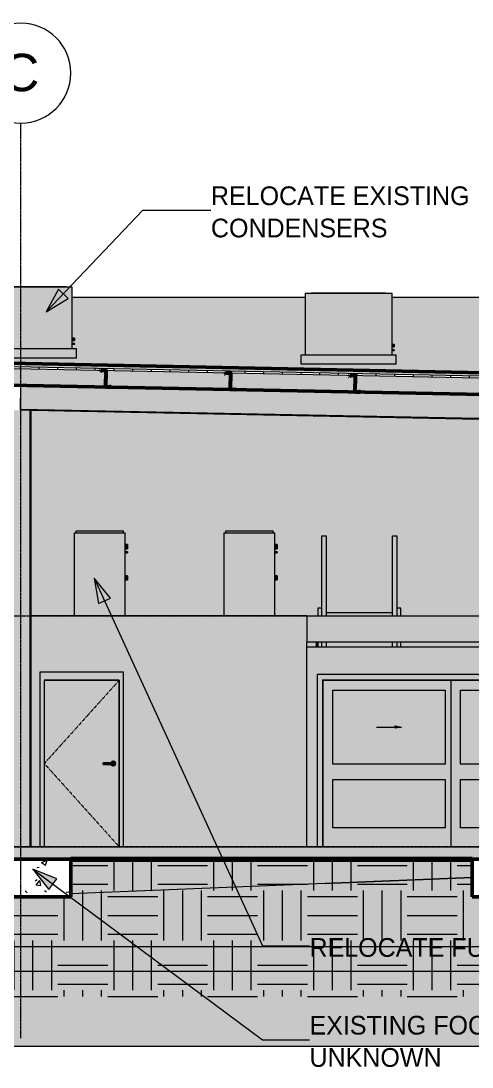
# Model space of a CAD drawing. Header units: inches. Extents: x -12040 to -7983, y -201 to 456.
# Drawn here: x -11402 to -11185, y -106 to 397 of the extents above; entities that cross this region are included whole.
import ezdxf

# ---------------------------------------------------------------- set-up
doc = ezdxf.new("R2010")
doc.units = ezdxf.units.IN
doc.header["$MEASUREMENT"] = 0
for name, pattern in [('Aligning Line 1_8_', [0.25, 0.125, -0.125]), ('Dash 1_16_', [0.125, 0.0625, -0.0625]), ('Grid Line 1_2_', [0.875, 0.5, -0.125, 0.125, -0.125])]:
    doc.linetypes.add(name, pattern=pattern)
for name, color, linetype, lineweight in [('A-DETL-GENF-1', 10, 'Continuous', 13), ('A-DETL-GENF-2', 173, 'Continuous', 9), ('A-DOOR', 31, 'Continuous', 13), ('A-DOOR-1', 163, 'Continuous', 13), ('A-DOOR-2', 10, 'Continuous', 13), ('A-DOOR-4', 173, 'Continuous', 9), ('A-DOOR-5', 31, 'Continuous', 9), ('A-DOOR-6', 31, 'Dash 1_16_', 9), ('A-DOOR-FRAM', 31, 'Continuous', 13), ('A-DOOR-FRAM-1', 10, 'Continuous', 13), ('A-DOOR-FRAM-2', 173, 'Continuous', 9), ('A-DOOR-FRAM-3', 31, 'Continuous', 9), ('A-FLOR', 192, 'Continuous', 13), ('A-FLOR-HRAL', 11, 'Continuous', 9), ('A-FLOR-LEVL-1', 51, 'Grid Line 1_2_', 9), ('A-ROOF', 132, 'Continuous', 13), ('A-ROOF-3', 132, 'Continuous', 50), ('A-ROOF-PATT-1', 132, 'Continuous', 9), ('A-WALL-1', 10, 'Continuous', 13), ('A-WALL-2', 50, 'Continuous', 13), ('A-WALL-3', 163, 'Continuous', 13), ('A-WALL-PATT-1', 10, 'Continuous', 13), ('C-BLDG-PADS-1', 253, 'Continuous', 9), ('C-BLDG-PADS-2', 163, 'Continuous', 13), ('C-TOPO', 7, 'Continuous', 9), ('C-TOPO-2', 253, 'Continuous', 9), ('C-TOPO-3', 155, 'Continuous', 140), ('C-TOPO-4', 9, 'Continuous', 9), ('C-TOPO-5', 173, 'Continuous', 9), ('G-ANNO-SYMB', 111, 'Aligning Line 1_8_', 9), ('G-ANNO-TEXT', 231, 'Continuous', 9), ('I-WALL', 2, 'Continuous', 13), ('I-WALL-1', 10, 'Continuous', 13), ('I-WALL-3', 163, 'Continuous', 13), ('M-EQPM', 50, 'Continuous', 9), ('S-BEAM-4', 12, 'Continuous', 9), ('S-BEAM-5', 12, 'Continuous', 50), ('S-COLS', 52, 'Continuous', 13), ('S-COLS-3', 52, 'Continuous', 9), ('S-FNDN-1', 50, 'Continuous', 13), ('S-FNDN-2', 153, 'Continuous', 50), ('S-FNDN-3', 253, 'Continuous', 9), ('S-FNDN-5', 254, 'Continuous', 13), ('S-GRID-1', 1, 'Grid Line 1_2_', 9), ('S-GRID-IDEN', 1, 'Continuous', 9), ('S-STRS', 31, 'Continuous', 9)]:
    doc.layers.add(name, color=color, linetype=linetype, lineweight=lineweight)
doc.styles.add('Arial', font='arial.ttf', dxfattribs={"height": 18})
doc.styles.add('Century Gothic_1', font='ufonts.com_century-gothic.ttf', dxfattribs={"height": 9})
pattern_1 = [(50, (-11096.608, 126), (27.5427, -2.4099), [2.88, -31.68]), (355, (-11096.608, 126), (-5.3278, 28.8843), [2.304, -25.344]), (100.451, (-11094.313, 125.8), (22.2153, 26.4739), [2.448, -26.924]), (46.184, (-11096.608, 133.68), (40.9819, -6.3564), [4.32, -47.52]), (96.636, (-11093.193, 133.15), (35.8907, 37.4062), [3.671, -40.386]), (351.184, (-11096.61, 133.68), (35.891, 37.4062), [3.456, -38.016]), (21, (-11092.768, 131.76), (22.921, -15.4607), [2.88, -31.68]), (326, (-11092.768, 131.76), (9.3435, 27.8457), [2.304, -25.344]), (71.451, (-11090.858, 130.472), (32.2648, 12.3844), [2.448, -26.924]), (37.5, (-11096.608, 126), (0.46686, 12.7827), [1.267, -23.77, 1.267, -24.461, -25.44]), (37.5, (-11096.608, 126), (0.46686, 12.7827), [-50.765, 1.267, -24.173]), (7.5, (-11096.608, 126), (10.1016, 15.1451), [1.267, -13.402, 1.267, -23.194, -9.696]), (7.5, (-11096.608, 126), (10.1016, 15.1451), [-39.13, 1.267, -8.429]), (327.5, (-11105.171, 126), (20.49916, -0.86578), [1.267, -8.333, 1.267, -28.685, -39.744]), (327.5, (-11105.171, 126), (20.49916, -0.86578), [-39.552, 1.267, -38.477]), (317.5, (-11109.011, 126), (22.3948, 3.8443), [1.267, -11.213, 1.267, -18.624, -28.224]), (317.5, (-11109.011, 126), (22.3948, 3.8443), [-32.371, 1.267, -26.957])]

# ---------------------------------------------------------------- blocks, each defined once
blk = doc.blocks.new('Door-Interior-Double-Sliding-2_Panel-Wood - 125_ x 80_-1239573-BUILDING SECTION - NORTH_SOUTH - LOOKING EAST')
at = {"layer": 'A-DETL-GENF-1'}
blk.add_hatch(color=256, dxfattribs=at).paths.add_polyline_path([(-11222.41, 57), (-11219.4, 57.53), (-11222.41, 58.06)], flags=0)
at = {"layer": 'A-DOOR-2'}
h = blk.add_hatch(color=256, dxfattribs=at)
h.paths.add_polyline_path([(-11257.4, 0), (-11257.4, 80.25), (-11166.39, 80.25), (-11166.39, 82.75), (-11259.9, 82.75), (-11259.9, 0)], flags=0)
h.paths.add_polyline_path([(-11129.4, 0), (-11129.4, 82.75), (-11156.41, 82.75), (-11156.41, 80.25), (-11131.9, 80.25), (-11131.9, 0)], flags=0)
h = blk.add_hatch(color=256, dxfattribs=at)
h.paths.add_polyline_path([(-11257.15, 0), (-11195.65, 0), (-11195.65, 80), (-11257.15, 80), (-11257.15, 6.16)], flags=0)
h.paths.add_polyline_path([(-11252.4, 9.12), (-11252.4, 32.25), (-11198.4, 32.25), (-11198.4, 9.12), (-11252.27, 9.12)], flags=0)
h.paths.add_polyline_path([(-11252.27, 39.75), (-11252.4, 39.75), (-11252.4, 75.31), (-11198.4, 75.31), (-11198.4, 39.75), (-11239.29, 39.75)], flags=0)
h = blk.add_hatch(color=256, dxfattribs=at)
h.paths.add_polyline_path([(-11195.65, 0), (-11166.39, 0), (-11166.39, 9.12), (-11190.9, 9.12), (-11190.9, 32.25), (-11166.39, 32.25), (-11166.39, 39.75), (-11190.9, 39.75), (-11190.9, 75.31), (-11166.39, 75.31), (-11166.39, 80), (-11195.65, 80), (-11195.65, 6.16)], flags=0)
h.paths.add_polyline_path([(-11132.15, 0), (-11132.15, 80), (-11156.41, 80), (-11156.41, 75.31), (-11136.9, 75.31), (-11136.9, 39.75), (-11156.41, 39.75), (-11156.41, 32.25), (-11136.9, 32.25), (-11136.9, 9.12), (-11156.41, 9.12), (-11156.41, 0), (-11148.42, 0)], flags=0)
h = blk.add_hatch(color=256, dxfattribs=at)
h.paths.add_polyline_path([(-11252.4, 9.12), (-11198.4, 9.12), (-11198.4, 32.25), (-11252.4, 32.25), (-11252.4, 14.16)], flags=0)
h.paths.add_polyline_path([(-11252.4, 39.75), (-11198.4, 39.75), (-11198.4, 75.31), (-11252.4, 75.31), (-11252.4, 46.16)], flags=0)
h.paths.add_polyline_path([(-11222.41, 57), (-11222.41, 58.06), (-11219.4, 57.53)], flags=0)
h = blk.add_hatch(color=256, dxfattribs=at)
h.paths.add_polyline_path([(-11187.28, 9.12), (-11166.39, 9.12), (-11166.39, 32.25), (-11190.9, 32.25), (-11190.9, 9.12)], flags=0)
h.paths.add_polyline_path([(-11156.41, 9.12), (-11136.9, 9.12), (-11136.9, 32.25), (-11156.41, 32.25), (-11156.41, 23.9)], flags=0)
h.paths.add_polyline_path([(-11189.79, 39.75), (-11166.39, 39.75), (-11166.39, 75.31), (-11190.9, 75.31), (-11190.9, 39.75)], flags=0)
h.paths.add_polyline_path([(-11156.41, 39.75), (-11136.9, 39.75), (-11136.9, 75.31), (-11156.41, 75.31), (-11156.41, 52.6)], flags=0)
at = {"layer": 'A-DOOR-FRAM-1'}
h = blk.add_hatch(color=256, dxfattribs=at)
h.paths.add_polyline_path([(-11257.15, 0), (-11257.15, 80), (-11166.39, 80), (-11166.39, 80.25), (-11257.4, 80.25), (-11257.4, 0)], flags=0)
h.paths.add_polyline_path([(-11131.9, 0), (-11131.9, 80.25), (-11156.41, 80.25), (-11156.41, 80), (-11132.15, 80), (-11132.15, 0)], flags=0)
at = {"layer": 'A-DETL-GENF-2'}
for p, q in [((-11231.4, 57.53), (-11219.4, 57.53)), ((-11222.41, 58.06), (-11219.4, 57.53)), ((-11222.41, 57), (-11222.41, 58.06)), ((-11219.4, 57.53), (-11222.41, 57))]:
    blk.add_line(p, q, dxfattribs=at)
at = {"layer": 'A-DOOR-4'}
for p, q in [((-11259.9, 82.75), (-11259.9, 0)), ((-11166.39, 82.75), (-11259.9, 82.75)), ((-11129.4, 82.75), (-11156.41, 82.75)), ((-11129.4, 0), (-11129.4, 82.75)), ((-11257.4, 80.25), (-11257.4, 0)), ((-11257.4, 80.25), (-11166.39, 80.25)), ((-11166.39, 80), (-11195.65, 80)), ((-11195.65, 80), (-11195.65, 0)), ((-11156.41, 80.25), (-11131.9, 80.25)), ((-11132.15, 80), (-11156.41, 80)), ((-11132.15, 0), (-11132.15, 80)), ((-11131.9, 80.25), (-11131.9, 0)), ((-11252.4, 39.75), (-11252.4, 75.31)), ((-11252.4, 75.31), (-11198.4, 75.31)), ((-11198.4, 75.31), (-11198.4, 39.75)), ((-11190.9, 39.75), (-11190.9, 75.31)), ((-11190.9, 75.31), (-11166.39, 75.31)), ((-11156.41, 75.31), (-11136.9, 75.31)), ((-11136.9, 75.31), (-11136.9, 39.75)), ((-11198.4, 39.75), (-11252.4, 39.75)), ((-11166.39, 39.75), (-11190.9, 39.75)), ((-11136.9, 39.75), (-11156.41, 39.75)), ((-11252.4, 9.12), (-11252.4, 32.25)), ((-11252.4, 32.25), (-11198.4, 32.25)), ((-11198.4, 32.25), (-11198.4, 9.12)), ((-11190.9, 9.12), (-11190.9, 32.25)), ((-11190.9, 32.25), (-11166.39, 32.25)), ((-11156.41, 32.25), (-11136.9, 32.25)), ((-11136.9, 32.25), (-11136.9, 9.12)), ((-11198.4, 9.12), (-11252.4, 9.12)), ((-11166.39, 9.12), (-11190.9, 9.12)), ((-11136.9, 9.12), (-11156.41, 9.12)), ((-11257.4, 0), (-11259.9, 0)), ((-11257.15, 0), (-11195.65, 0)), ((-11195.65, 0), (-11166.39, 0)), ((-11156.41, 0), (-11132.15, 0)), ((-11131.9, 0), (-11129.4, 0))]:
    blk.add_line(p, q, dxfattribs=at)
at = {"layer": 'A-DOOR-FRAM-2'}
for p, q in [((-11257.15, 80), (-11257.15, 0)), ((-11257.15, 80), (-11166.39, 80)), ((-11156.41, 80), (-11132.15, 80)), ((-11132.15, 80), (-11132.15, 0)), ((-11257.15, 0), (-11257.4, 0)), ((-11132.15, 0), (-11131.9, 0))]:
    blk.add_line(p, q, dxfattribs=at)
blk = doc.blocks.new('Walls 1 - Walls 1-1277454-BUILDING SECTION - NORTH_SOUTH - LOOKING EAST')
at = {"layer": 'A-WALL-1'}
h = blk.add_hatch(color=256, dxfattribs=at)
h.paths.add_polyline_path([(-11736.52, -72), (-10643.01, -72), (-10643.01, -60), (-11736.52, -60), (-11736.52, -67.77)], flags=0)
h.paths.add_polyline_path([(-11774.15, -72), (-11768.4, -72), (-11768.4, -60), (-11774.15, -60), (-11774.15, -60.52)], flags=0)
h = blk.add_hatch(color=256, dxfattribs=at)
h.paths.add_polyline_path([(-11726.52, -96), (-10643.01, -96), (-10643.01, -72), (-11736.52, -72), (-11736.52, -84), (-11726.52, -84)], flags=0)
h.paths.add_polyline_path([(-11768.4, -84), (-11768.4, -72), (-11774.15, -72), (-11774.15, -84)], flags=0)
at = {"layer": 'A-WALL-3'}
blk.add_line((-10643.01, -96), (-11726.52, -96), dxfattribs=at)
blk = doc.blocks.new('Z-Girder - Z-Girder-1383075-BUILDING SECTION - NORTH_SOUTH - LOOKING EAST')
at = {"layer": 'S-BEAM-4'}
h = blk.add_hatch(color=256, dxfattribs=at)
h.paths.add_polyline_path([(-11421.51, 222.14), (-11421.55, 222.28), (-11421.68, 222.32), (-11421.62, 222.2), (-11421.53, 222.15)], flags=0)
h.paths.add_polyline_path([(-11419.13, 222.1), (-11418.63, 222.66), (-11418.71, 222.73), (-11419.17, 222.21), (-11421.49, 222.25), (-11421.51, 222.14), (-11421.03, 222.13)], flags=0)
h.paths.add_polyline_path([(-11421.46, 230.09), (-11421.6, 230.15), (-11423.96, 230.19), (-11424.46, 229.63), (-11424.37, 229.56), (-11423.91, 230.08), (-11421.6, 230.04)], flags=0)
h.paths.add_polyline_path([(-11421.41, 229.96), (-11421.46, 230.09), (-11421.54, 230.01)], flags=0)
h.paths.add_polyline_path([(-11421.68, 222.32), (-11421.57, 222.33), (-11421.41, 229.96), (-11421.52, 229.96)], flags=0)
at = {"layer": 'S-BEAM-5'}
for p, q in [((-11423.96, 230.19), (-11424.46, 229.63)), ((-11424.46, 229.63), (-11424.37, 229.56)), ((-11424.37, 229.56), (-11423.91, 230.08)), ((-11421.6, 230.15), (-11423.96, 230.19)), ((-11423.91, 230.08), (-11421.6, 230.04)), ((-11421.52, 229.96), (-11421.68, 222.32)), ((-11421.57, 222.33), (-11421.41, 229.96)), ((-11421.51, 222.14), (-11419.13, 222.1)), ((-11419.17, 222.21), (-11421.49, 222.25)), ((-11418.71, 222.73), (-11419.17, 222.21)), ((-11419.13, 222.1), (-11418.63, 222.66)), ((-11418.63, 222.66), (-11418.71, 222.73))]:
    blk.add_line(p, q, dxfattribs=at)
for centre, radius, start, end in [((-11421.6, 229.96), 0.187, 358.8458, 88.8458), ((-11421.6, 229.96), 0.0782, 358.8458, 86.7231), ((-11421.49, 222.33), 0.188, 184.4483, 262.9101), ((-11421.49, 222.33), 0.0782, 178.8458, 265.8034)]:
    blk.add_arc(centre, radius, start, end, dxfattribs=at)
blk = doc.blocks.new('Gas Fired Furnace - Direct Vent - 38000 BTUH-1351617-BUILDING SECTION - NORTH_SOUTH - LOOKING EAST')
at = {"layer": 'M-EQPM'}
for points in [[(-11280.2, 111), (-11280.2, 150.87), (-11304.7, 150.87), (-11304.7, 111), (-11304.2, 111)], [(-11303.89, 150.87), (-11281.01, 150.87), (-11281.01, 151.87), (-11303.89, 151.87)], [(-11279.2, 144.25), (-11279.2, 145.25), (-11280.2, 145.22), (-11280.2, 144.25)], [(-11279.2, 143.25), (-11279.2, 144.25), (-11280.2, 144.25), (-11280.2, 143.25)], [(-11279.2, 141.5), (-11279.2, 141.75), (-11280.2, 141.72), (-11280.2, 141.5)], [(-11279.2, 141.25), (-11279.2, 141.5), (-11280.2, 141.5), (-11280.2, 141.25)], [(-11279.2, 129.25), (-11279.2, 130.25), (-11280.2, 130.22), (-11280.2, 129.25)], [(-11279.2, 128.25), (-11279.2, 129.25), (-11280.2, 129.25), (-11280.2, 128.25)]]:
    blk.add_hatch(color=256, dxfattribs=at).paths.add_polyline_path(points, flags=0)
for p, q in [((-11304.7, 150.87), (-11280.2, 150.87)), ((-11304.7, 111), (-11304.7, 150.87)), ((-11303.89, 151.87), (-11281.01, 151.87)), ((-11303.89, 150.87), (-11303.89, 151.87)), ((-11281.01, 150.87), (-11281.01, 151.87)), ((-11280.2, 111), (-11280.2, 150.87)), ((-11279.2, 145.25), (-11280.2, 145.25)), ((-11280.2, 143.25), (-11279.2, 143.25)), ((-11279.2, 141.75), (-11280.2, 141.75)), ((-11280.2, 141.25), (-11279.2, 141.25)), ((-11279.2, 145.25), (-11279.2, 144.25)), ((-11279.2, 144.25), (-11279.2, 143.25)), ((-11279.2, 141.75), (-11279.2, 141.5)), ((-11279.2, 141.5), (-11279.2, 141.25)), ((-11279.2, 130.25), (-11280.2, 130.25)), ((-11280.2, 128.25), (-11279.2, 128.25)), ((-11279.2, 130.25), (-11279.2, 129.25)), ((-11279.2, 129.25), (-11279.2, 128.25))]:
    blk.add_line(p, q, dxfattribs=at)
blk = doc.blocks.new('Condensing Unit - Air Cooled - DX - 6-10 Tons - 6 Tons-1352867-BUILDING SECTION - NORTH_SOUTH - LOOKING EAST')
at = {"layer": 'M-EQPM'}
for points in [[(-11265.68, 236.46), (-11223.9, 236.46), (-11223.9, 265.87), (-11265.68, 265.87), (-11265.68, 239.72)], [(-11261.28, 265.87), (-11251.75, 265.87), (-11251.75, 266.23), (-11262.69, 266.23), (-11262.69, 265.87), (-11262.22, 265.87)], [(-11240.81, 265.87), (-11240.81, 266.23), (-11251.75, 266.23), (-11251.75, 265.87), (-11241.29, 265.87)], [(-11240.81, 265.87), (-11237.83, 265.87), (-11237.83, 266.23), (-11240.81, 266.23), (-11240.81, 265.99)], [(-11229.65, 265.87), (-11226.89, 265.87), (-11226.89, 266.23), (-11237.83, 266.23), (-11237.83, 265.87), (-11231.36, 265.87)], [(-11222.9, 240.86), (-11222.9, 241.42), (-11223.9, 241.4), (-11223.9, 240.86)], [(-11267.68, 231.87), (-11221.9, 231.87), (-11221.9, 236.46), (-11267.68, 236.46)], [(-11222.9, 240.29), (-11222.9, 240.86), (-11223.9, 240.86), (-11223.9, 240.29)], [(-11222.9, 238.68), (-11222.9, 238.86), (-11223.9, 238.85), (-11223.9, 238.68)], [(-11222.9, 238.5), (-11222.9, 238.68), (-11223.9, 238.68), (-11223.9, 238.5)]]:
    blk.add_hatch(color=256, dxfattribs=at).paths.add_polyline_path(points, flags=0)
for p, q in [((-11265.68, 265.87), (-11265.68, 236.46)), ((-11223.9, 265.87), (-11265.68, 265.87)), ((-11262.75, 266.23), (-11262.75, 265.87)), ((-11262.69, 266.23), (-11251.75, 266.23)), ((-11251.75, 266.23), (-11240.81, 266.23)), ((-11240.83, 266.23), (-11237.83, 266.23)), ((-11240.75, 265.87), (-11240.75, 266.23)), ((-11237.83, 266.23), (-11226.89, 266.23)), ((-11226.83, 265.87), (-11226.83, 266.23)), ((-11223.9, 236.46), (-11223.9, 265.87)), ((-11222.9, 241.42), (-11223.9, 241.42)), ((-11222.9, 241.42), (-11222.9, 240.86)), ((-11267.68, 236.46), (-11221.9, 236.46)), ((-11267.68, 231.87), (-11267.68, 236.46)), ((-11223.9, 240.29), (-11222.9, 240.29)), ((-11222.9, 238.87), (-11223.9, 238.87)), ((-11223.9, 238.5), (-11222.9, 238.5)), ((-11222.9, 240.86), (-11222.9, 240.29)), ((-11222.9, 238.86), (-11222.9, 238.68)), ((-11222.9, 238.68), (-11222.9, 238.5)), ((-11221.9, 231.87), (-11221.9, 236.46)), ((-11221.9, 231.87), (-11267.68, 231.87))]:
    blk.add_line(p, q, dxfattribs=at)
blk = doc.blocks.new('W-Wide Flange - W12X45-1379053-BUILDING SECTION - NORTH_SOUTH - LOOKING EAST')
at = {"layer": 'S-BEAM-4'}
for points in [[(-11161.41, 216.45), (-11161.4, 216.92), (-11402.4, 221.79), (-11402.41, 221.3), (-11174.38, 216.71)], [(-11161.42, 215.65), (-11161.41, 216.45), (-11402.41, 221.27), (-11402.41, 220.5), (-11171.7, 215.86)], [(-11161.61, 206.3), (-11161.42, 215.65), (-11402.42, 220.5), (-11402.61, 211.16), (-11161.62, 206.3)], [(-11161.64, 204.93), (-11161.63, 205.5), (-11402.63, 210.36), (-11402.64, 209.78), (-11397.96, 209.69), (-11397.96, 210), (-11397.41, 210), (-11397.41, 209.68), (-11165.83, 205.01)], [(-11161.63, 205.5), (-11161.63, 206.3), (-11402.61, 211.16), (-11402.63, 210.36), (-11174.38, 205.76)]]:
    blk.add_hatch(color=256, dxfattribs=at).paths.add_polyline_path(points, flags=0)
for p, q in [((-11402.41, 221.3), (-11402.4, 221.79)), ((-11161.41, 216.45), (-11402.41, 221.3)), ((-11402.61, 211.16), (-11402.42, 220.44)), ((-11161.41, 216.45), (-11161.42, 215.65)), ((-11161.4, 216.92), (-11161.41, 216.45)), ((-11161.42, 215.65), (-11161.61, 206.3)), ((-11402.64, 209.78), (-11402.63, 210.36)), ((-11397.96, 209.69), (-11402.64, 209.78)), ((-11402.63, 210.36), (-11402.61, 211.16)), ((-11402.63, 210.36), (-11161.63, 205.5)), ((-11161.64, 204.93), (-11397.41, 209.68)), ((-11161.61, 206.3), (-11161.63, 205.5)), ((-11161.63, 205.5), (-11161.64, 204.93))]:
    blk.add_line(p, q, dxfattribs=at)
blk = doc.blocks.new('Top Rail Type - Top Rail_Internal_-1377795-BUILDING SECTION - NORTH_SOUTH - LOOKING EAST')
at = {"layer": 'A-FLOR-HRAL'}
h = blk.add_hatch(color=256, dxfattribs=at)
h.paths.add_polyline_path([(-11221.65, 96), (-11221.65, 98.25), (-11223.65, 98.25), (-11223.65, 96)], flags=0)
h.paths.add_polyline_path([(-11223.65, 111), (-11221.65, 111), (-11221.65, 149.45), (-11223.65, 149.45), (-11223.65, 134.15)], flags=0)
for p, q in [((-11223.65, 149.45), (-11221.65, 149.45)), ((-11223.65, 111), (-11223.65, 149.45)), ((-11221.65, 149.45), (-11221.65, 111)), ((-11223.65, 96), (-11223.65, 98.25)), ((-11221.65, 98.25), (-11221.65, 96))]:
    blk.add_line(p, q, dxfattribs=at)
blk = doc.blocks.new('Top Rail Type - Top Rail_Internal_-1377806-BUILDING SECTION - NORTH_SOUTH - LOOKING EAST')
at = {"layer": 'A-FLOR-HRAL'}
h = blk.add_hatch(color=256, dxfattribs=at)
h.paths.add_polyline_path([(-11255.65, 96), (-11255.65, 98.25), (-11257.65, 98.25), (-11257.65, 96)], flags=0)
h.paths.add_polyline_path([(-11257.65, 111), (-11255.65, 111), (-11255.65, 149.45), (-11257.65, 149.45), (-11257.65, 134.15)], flags=0)
for p, q in [((-11257.65, 149.45), (-11255.65, 149.45)), ((-11257.65, 111), (-11257.65, 149.45)), ((-11255.65, 149.45), (-11255.65, 111)), ((-11257.65, 96), (-11257.65, 98.25)), ((-11255.65, 98.25), (-11255.65, 96))]:
    blk.add_line(p, q, dxfattribs=at)
blk = doc.blocks.new('Door-Passage-Single-Flush - 36_ x 80_-1380225-BUILDING SECTION - NORTH_SOUTH - LOOKING EAST')
at = {"layer": 'A-DOOR'}
h = blk.add_hatch(color=256, dxfattribs=at)
h.paths.add_polyline_path([(-11355.14, 0), (-11355.14, 80), (-11391.14, 80), (-11391.14, 0), (-11356.12, 0)], flags=0)
h.paths.add_polyline_path([(-11357.99, 38.82), (-11358.3, 38.86), (-11358.58, 38.98), (-11358.83, 39.16), (-11359.01, 39.41), (-11359.12, 39.61), (-11362.81, 39.62), (-11362.81, 40.39), (-11359.09, 40.39), (-11359.01, 40.59), (-11358.83, 40.84), (-11358.58, 41.02), (-11358.3, 41.14), (-11357.99, 41.18), (-11357.68, 41.14), (-11357.4, 41.02), (-11357.16, 40.84), (-11356.97, 40.59), (-11356.85, 40.31), (-11356.81, 40), (-11356.85, 39.69), (-11356.97, 39.41), (-11357.16, 39.16), (-11357.4, 38.98), (-11357.68, 38.86)], flags=0)
for points in [[(-11362.81, 40), (-11358.68, 40), (-11358.68, 40.39), (-11362.81, 40.38), (-11362.81, 40.1)], [(-11359.37, 39.61), (-11358.68, 39.62), (-11358.68, 40), (-11362.81, 40), (-11362.81, 39.61), (-11362.61, 39.61)]]:
    blk.add_hatch(color=256, dxfattribs=at).paths.add_polyline_path(points, flags=0)
h = blk.add_hatch(color=256, dxfattribs=at)
h.paths.add_polyline_path([(-11357.99, 38.82), (-11357.68, 38.86), (-11357.4, 38.98), (-11357.16, 39.16), (-11356.97, 39.41), (-11356.85, 39.69), (-11356.81, 40), (-11356.85, 40.31), (-11356.97, 40.59), (-11357.16, 40.84), (-11357.4, 41.02), (-11357.68, 41.14), (-11358.14, 41.16), (-11358.3, 41.14), (-11358.58, 41.02), (-11358.83, 40.84), (-11359.01, 40.59), (-11359.08, 40.39), (-11358.61, 40.38), (-11358.34, 40.38), (-11357.99, 40.36), (-11357.79, 40.26), (-11357.75, 40.18), (-11357.75, 39.8), (-11357.92, 39.65), (-11358.1, 39.61), (-11358.43, 39.65), (-11358.87, 39.61), (-11359.09, 39.61), (-11359.01, 39.41), (-11358.83, 39.16), (-11358.58, 38.98), (-11358.3, 38.86)], flags=0)
h.paths.add_polyline_path([(-11358.68, 39.8), (-11358.62, 40), (-11358.68, 40.1), (-11358.68, 39.9)], flags=0)
h = blk.add_hatch(color=256, dxfattribs=at)
h.paths.add_polyline_path([(-11358.19, 40), (-11357.73, 40), (-11357.79, 40.26), (-11357.92, 40.35), (-11358.1, 40.39), (-11358.43, 40.35), (-11358.63, 40.34), (-11358.31, 40)], flags=0)
h.paths.add_polyline_path([(-11358.31, 40), (-11358.68, 40.34), (-11358.65, 40.1), (-11358.62, 40), (-11358.4, 40)], flags=0)
h = blk.add_hatch(color=256, dxfattribs=at)
h.paths.add_polyline_path([(-11358.31, 40), (-11358.62, 40), (-11358.68, 39.66), (-11358.64, 39.66), (-11358.4, 39.9)], flags=0)
h.paths.add_polyline_path([(-11358.09, 39.61), (-11357.79, 39.74), (-11357.75, 39.8), (-11357.76, 40), (-11358.31, 40), (-11358.61, 39.62), (-11358.34, 39.62), (-11358.09, 39.61)], flags=0)
at = {"layer": 'A-DOOR-FRAM'}
blk.add_hatch(color=256, dxfattribs=at).paths.add_polyline_path([(-11391.14, 0), (-11391.14, 80), (-11355.14, 80), (-11355.14, 0), (-11353.14, 0), (-11353.14, 84), (-11393.14, 84), (-11393.14, 0)], flags=0)
at = {"layer": 'A-DOOR-5'}
for p, q in [((-11355.14, 80), (-11391.14, 80)), ((-11391.14, 80), (-11391.14, 0)), ((-11355.14, 0), (-11355.14, 80)), ((-11358.68, 40.39), (-11362.81, 40.39)), ((-11362.81, 40), (-11362.81, 40.39)), ((-11362.81, 39.61), (-11362.81, 40)), ((-11362.81, 39.61), (-11358.68, 39.61)), ((-11391.14, 0), (-11355.14, 0))]:
    blk.add_line(p, q, dxfattribs=at)
at = {"layer": 'A-DOOR-5', "flags": 128}
for points in [[(-11358.09, 40.39), (-11358.09, 40.39), (-11358.09, 40.39), (-11358.09, 40.39), (-11358.1, 40.39), (-11358.1, 40.39), (-11358.11, 40.39), (-11358.11, 40.39), (-11358.12, 40.39), (-11358.13, 40.39), (-11358.14, 40.39), (-11358.14, 40.39), (-11358.16, 40.39), (-11358.17, 40.39), (-11358.18, 40.39), (-11358.19, 40.39), (-11358.21, 40.39), (-11358.22, 40.39), (-11358.24, 40.39), (-11358.25, 40.39), (-11358.27, 40.39), (-11358.29, 40.39), (-11358.3, 40.39), (-11358.32, 40.39), (-11358.34, 40.39), (-11358.36, 40.39), (-11358.38, 40.39), (-11358.4, 40.39), (-11358.42, 40.39), (-11358.44, 40.39), (-11358.47, 40.39), (-11358.49, 40.39), (-11358.51, 40.39), (-11358.53, 40.39), (-11358.56, 40.39), (-11358.58, 40.39), (-11358.6, 40.39), (-11358.63, 40.39), (-11358.65, 40.39), (-11358.67, 40.39), (-11358.68, 40.39)], [(-11358.68, 39.61), (-11358.66, 39.61), (-11358.63, 39.61), (-11358.61, 39.61), (-11358.59, 39.61), (-11358.56, 39.61), (-11358.54, 39.61), (-11358.52, 39.61), (-11358.49, 39.61), (-11358.47, 39.61), (-11358.45, 39.61), (-11358.43, 39.61), (-11358.41, 39.61), (-11358.39, 39.61), (-11358.37, 39.61), (-11358.35, 39.61), (-11358.33, 39.61), (-11358.31, 39.61), (-11358.29, 39.61), (-11358.27, 39.61), (-11358.26, 39.61), (-11358.24, 39.61), (-11358.22, 39.61), (-11358.21, 39.61), (-11358.2, 39.61), (-11358.18, 39.61), (-11358.17, 39.61), (-11358.16, 39.61), (-11358.15, 39.61), (-11358.14, 39.61), (-11358.13, 39.61), (-11358.12, 39.61), (-11358.11, 39.61), (-11358.11, 39.61), (-11358.1, 39.61), (-11358.1, 39.61), (-11358.09, 39.61), (-11358.09, 39.61), (-11358.09, 39.61), (-11358.09, 39.61)]]:
    blk.add_lwpolyline(points, dxfattribs=at)
at = {"layer": 'A-DOOR-5'}
for centre, radius, start, end in [((-11357.99, 40), 1.18, 360, 160.3657), ((-11358.09, 40), 0.394, 75, 90), ((-11357.99, 40), 1.18, 199.5633, 360), ((-11358.09, 40), 0.394, 270, 285), ((-11358.09, 40), 0.394, 0, 30), ((-11358.09, 40), 0.394, 330, 0)]:
    blk.add_arc(centre, radius, start, end, dxfattribs=at)
at = {"layer": 'A-DOOR-6'}
for p, q in [((-11355.14, 80), (-11391.14, 40)), ((-11391.14, 40), (-11355.14, 0))]:
    blk.add_line(p, q, dxfattribs=at)
at = {"layer": 'A-DOOR-FRAM-3'}
for p, q in [((-11391.14, 80), (-11391.14, 0)), ((-11391.14, 80), (-11355.14, 80)), ((-11355.14, 80), (-11355.14, 0)), ((-11391.14, 0), (-11393.14, 0)), ((-11355.14, 0), (-11353.14, 0))]:
    blk.add_line(p, q, dxfattribs=at)
blk = doc.blocks.new('Grid - Grid Head - Circle-50561-BUILDING SECTION - NORTH_SOUTH - LOOKING EAST')
at = {"layer": 'S-GRID-IDEN'}
for start, end in [(360, 180), (180, 360)]:
    blk.add_arc((-10800.4, 371.84), 24, start, end, dxfattribs=at)

msp = doc.modelspace()

# ---------------------------------------------------------------- hatches: boundary and pattern name
at = {"layer": 'A-FLOR'}
h = msp.add_hatch(color=256, dxfattribs=at)
h.paths.add_polyline_path([(-11252.27, 98.25), (-11166.39, 98.25), (-11166.39, 111), (-11264.9, 111), (-11264.9, 98.25)], flags=0)
h.paths.add_polyline_path([(-11156.41, 98.25), (-11038.73, 98.25), (-11038.73, 111), (-11156.41, 111), (-11156.41, 102.16)], flags=0)
at = {"layer": 'A-ROOF'}
msp.add_hatch(color=256, dxfattribs=at).paths.add_polyline_path([(-10805.02, 218.72), (-10805.02, 220.22), (-11770.65, 239.72), (-11770.65, 238.22), (-10836.87, 219.37)], flags=0)
at = {"layer": 'A-ROOF-PATT-1'}
h = msp.add_hatch(dxfattribs=at)
h.set_pattern_fill('FP_3', color=256, style=0, pattern_type=2)
h.set_pattern_definition([(0, (-11096.608, 126), (0, 9), []), (90, (-11096.608, 126), (-9, 6e-16), [])])
h.paths.add_polyline_path([(-10805.02, 217.72), (-10805.02, 218.72), (-11770.65, 238.22), (-11770.65, 237.22), (-10836.87, 218.37)], flags=0)
h = msp.add_hatch(dxfattribs=at)
h.set_pattern_fill('FP_4', color=256, style=0, pattern_type=2)
h.set_pattern_definition([(161.57, (-11096.128, 126.48), (-3.8399538, -1.54e-05), [0, -27.322, 3.034, 0]), (18.43, (-11097.088, 126.48), (-3.8399538, 1.54e-05), [0, -27.322, 3.034, 0]), (108.43, (-11096.128, 126.48), (1.919622, -9.6005246), [9.106, -21.25]), (71.57, (-11097.088, 126.48), (1.919622, 9.6005246), [9.106, -21.25])])
h.paths.add_polyline_path([(-10805.02, 209.72), (-10805.02, 217.72), (-11770.65, 237.22), (-11770.65, 229.22), (-10805.77, 209.74)], flags=0)
at = {"layer": 'A-WALL-2'}
msp.add_hatch(color=256, dxfattribs=at).paths.add_polyline_path([(-11260.27, 96), (-11259.65, 96), (-11259.65, 98.25), (-11260.27, 98.25)], flags=0)
at = {"layer": 'A-WALL-PATT-1'}
h = msp.add_hatch(color=256, dxfattribs=at)
h.paths.add_polyline_path([(-11157.02, -0.13), (-10844.89, -0.13), (-10844.89, 0), (-10979.9, 0), (-10979.9, 96), (-10825.88, 96), (-10825.88, 190.04), (-10820.26, 190.04), (-10994.78, 197.59), (-10994.78, 0), (-11411.51, 0), (-11411.51, 111), (-11407.39, 111), (-11407.39, 209.71), (-11750.41, 208.87), (-11750.41, 0.29), (-11759.77, 0.29), (-11759.74, 0), (-11736.52, 0), (-11736.52, -0.13), (-11157.06, -0.13)], flags=0)
h.paths.add_polyline_path([(-11771.53, 0), (-11770.65, 0), (-11770.65, 39.61), (-11771.88, 39.64), (-11772.03, 39.74), (-11772.07, 39.8), (-11772.07, 40.2), (-11771.9, 40.35), (-11771.73, 40.38), (-11771.52, 40.39), (-11770.65, 40.39), (-11770.65, 239.72), (-11050.4, 225.18), (-11050.4, 264), (-11223.9, 264), (-11223.9, 241.42), (-11222.9, 241.4), (-11222.9, 240.29), (-11223.9, 240.29), (-11223.9, 238.86), (-11222.9, 238.85), (-11222.9, 238.5), (-11223.9, 238.5), (-11223.9, 236.46), (-11221.9, 236.46), (-11221.9, 231.87), (-11267.68, 231.87), (-11267.68, 236.46), (-11265.68, 236.46), (-11265.68, 264), (-11377.68, 264), (-11377.68, 244.42), (-11376.68, 244.4), (-11376.68, 243.29), (-11377.68, 243.29), (-11377.68, 241.86), (-11376.68, 241.85), (-11376.68, 241.5), (-11377.68, 241.5), (-11377.68, 239.46), (-11375.68, 239.46), (-11375.68, 234.87), (-11421.46, 234.87), (-11421.46, 239.46), (-11419.46, 239.46), (-11419.46, 264), (-11774.15, 264), (-11774.15, 0)], flags=0)
h.paths.add_polyline_path([(-11771.72, 39.68), (-11771.74, 39.72), (-11771.72, 39.68)], flags=0)
h.paths.add_polyline_path([(-11771.14, 39.8), (-11771.17, 40.1), (-11771.2, 39.99), (-11771.17, 39.9)], flags=0)
h.paths.add_polyline_path([(-11264.9, 96), (-11260.27, 96), (-11260.27, 98.25), (-11264.9, 98.25)], flags=0)
h.paths.add_polyline_path([(-11096.5, 96), (-11050.4, 96), (-11050.4, 98.25), (-11156.41, 98.25), (-11156.41, 96), (-11126.48, 96)], flags=0)
h.paths.add_polyline_path([(-11219.65, 96), (-11166.39, 96), (-11166.39, 98.25), (-11219.65, 98.25)], flags=0)
h.paths.add_polyline_path([(-11393.14, 111), (-11376.7, 111), (-11376.7, 150.87), (-11375.89, 150.87), (-11375.89, 151.87), (-11353.01, 151.87), (-11353.01, 150.87), (-11352.2, 150.87), (-11352.2, 145.25), (-11351.2, 145.22), (-11351.2, 143.25), (-11352.2, 143.25), (-11352.2, 141.75), (-11351.2, 141.72), (-11351.2, 141.25), (-11352.2, 141.25), (-11352.2, 130.25), (-11351.2, 130.22), (-11351.2, 128.25), (-11352.2, 128.25), (-11352.2, 111), (-11304.7, 111), (-11304.7, 150.87), (-11303.89, 150.87), (-11303.89, 151.87), (-11281.01, 151.87), (-11281.01, 150.87), (-11280.2, 150.87), (-11280.2, 145.25), (-11279.2, 145.22), (-11279.2, 143.25), (-11280.2, 143.25), (-11280.2, 141.75), (-11279.2, 141.72), (-11279.2, 141.25), (-11280.2, 141.25), (-11280.2, 130.25), (-11279.2, 130.22), (-11279.2, 128.25), (-11280.2, 128.25), (-11280.2, 111), (-11259.65, 111), (-11259.65, 114.66), (-11257.65, 114.66), (-11257.65, 149.45), (-11255.65, 149.45), (-11255.65, 112.45), (-11223.65, 112.45), (-11223.65, 149.45), (-11221.65, 149.45), (-11221.65, 114.66), (-11219.65, 114.66), (-11219.65, 111), (-11166.39, 111), (-11166.39, 205), (-11166.39, 205.02), (-11397.41, 209.68), (-11397.41, 111)], flags=0)
h.paths.add_polyline_path([(-11150.15, 111), (-11150.15, 194), (-11149.15, 194), (-11149.15, 204.27), (-11156.41, 204.58), (-11156.41, 111)], flags=0)
h.paths.add_polyline_path([(-10800.4, 114), (-10800.4, 124), (-10642.99, 124), (-10642.99, 264), (-10994.78, 264), (-10994.78, 224.06), (-10805.02, 220.22), (-10805.02, 114)], flags=0)
h.paths.add_polyline_path([(-11113.93, 228.87), (-11113.93, 233.46), (-11111.93, 233.46), (-11111.93, 262.87), (-11108.94, 262.87), (-11108.94, 263.23), (-11073.13, 263.23), (-11073.13, 262.87), (-11070.15, 262.87), (-11070.15, 238.42), (-11069.15, 238.4), (-11069.15, 237.29), (-11070.15, 237.29), (-11070.15, 235.86), (-11069.15, 235.85), (-11069.15, 235.5), (-11070.15, 235.5), (-11070.15, 233.46), (-11068.15, 233.46), (-11068.15, 228.87), (-11096.5, 228.87)], flags=0)
h = msp.add_hatch(color=256, dxfattribs=at)
h.paths.add_polyline_path([(-11774.15, -48), (-11768.4, -48), (-11768.4, -36), (-11774.15, -36)], flags=0)
h.paths.add_polyline_path([(-11736.52, -48), (-10832.89, -48), (-10832.89, -18), (-10844.89, -18), (-10844.89, -6.13), (-10971.91, -6.13), (-11137.4, -12.88), (-11137.4, -24), (-11185.4, -24), (-11185.4, -14.8), (-11378.4, -22.63), (-11378.4, -24), (-11412.14, -24), (-11707.94, -36), (-11736.52, -36)], flags=0)
h = msp.add_hatch(color=256, dxfattribs=at)
h.paths.add_polyline_path([(-11736.52, -36), (-11707.93, -36), (-11412.15, -24), (-11426.4, -24), (-11426.4, -6.13), (-11736.52, -6.13), (-11736.52, -25.84)], flags=0)
h.paths.add_polyline_path([(-11378.4, -22.63), (-11185.4, -14.8), (-11185.4, -6.13), (-11378.4, -6.13), (-11378.4, -17.67)], flags=0)
h.paths.add_polyline_path([(-11137.4, -12.85), (-10971.91, -6.13), (-11137.4, -6.13)], flags=0)
at = {"layer": 'C-BLDG-PADS-1'}
h = msp.add_hatch(dxfattribs=at)
h.set_pattern_fill('FP_2', color=256, style=0, pattern_type=2)
h.set_pattern_definition(pattern_1)
h.paths.add_polyline_path([(-11763.4, -6.13), (-10800.4, -6.13), (-10800.4, -0.13), (-11763.4, -0.13)], flags=0)
at = {"layer": 'C-TOPO-2'}
h = msp.add_hatch(dxfattribs=at)
h.set_pattern_fill('FP_1', color=256, style=0, pattern_type=2)
h.set_pattern_definition([(0, (-11096.608, 126), (24, 24), [24, -24]), (0, (-11096.608, 135), (24, 24), [24, -24]), (0, (-11096.608, 144), (24, 24), [24, -24]), (90, (-11093.608, 147), (-24, 24), [24, -24]), (90, (-11084.608, 147), (-24, 24), [24, -24]), (90, (-11075.608, 147), (-24, 24), [24, -24])])
h.paths.add_polyline_path([(-11736.52, -72), (-10800.4, -72), (-10800.4, -24), (-10818.4, -24), (-10818.4, -18), (-10844.89, -18), (-10844.89, -6.13), (-11137.4, -6.13), (-11137.4, -24), (-11185.4, -24), (-11185.4, -6.13), (-11378.4, -6.13), (-11378.4, -24), (-11426.4, -24), (-11426.4, -6.13), (-11736.52, -6.13), (-11736.52, -67.77)], flags=0)
at = {"layer": 'G-ANNO-TEXT'}
for points in [[(-11390.25, 257.05), (-11379.65, 263.54), (-11384.31, 267.97)], [(-11367.16, 129.1), (-11365.08, 116.85), (-11359.23, 119.53)], [(-11396.61, -10.83), (-11388.89, -20.56), (-11385.06, -15.39)]]:
    msp.add_hatch(color=256, dxfattribs=at).paths.add_polyline_path(points, flags=0)
at = {"layer": 'I-WALL'}
msp.add_hatch(color=256, dxfattribs=at).paths.add_polyline_path([(-11397.41, 0), (-11393.14, 0), (-11393.14, 84), (-11353.14, 84), (-11353.14, 0), (-11264.9, 0), (-11264.9, 111), (-11397.41, 111), (-11397.41, 6.16)], flags=0)
at = {"layer": 'I-WALL-1'}
msp.add_hatch(color=256, dxfattribs=at).paths.add_polyline_path([(-11264.9, 0), (-11260.4, 0), (-11260.4, 96), (-11264.9, 96), (-11264.9, 6.16)], flags=0)
h = msp.add_hatch(color=256, dxfattribs=at)
h.paths.add_polyline_path([(-11259.9, 0), (-11259.9, 82.75), (-11166.39, 82.75), (-11166.39, 96), (-11260.4, 96), (-11260.4, 0)], flags=0)
h.paths.add_polyline_path([(-11129.4, 0), (-11128.23, 0), (-11128.23, 82.75), (-11038.73, 82.75), (-11038.73, 0), (-11033.9, 0), (-11033.9, 96), (-11156.41, 96), (-11156.41, 82.75), (-11129.4, 82.75), (-11129.4, 6.16)], flags=0)
at = {"layer": 'S-COLS'}
for points in [[(-11398.66, 0), (-11398.66, 209.7), (-11402.64, 209.78), (-11402.64, 209.72), (-11406.14, 209.71), (-11406.14, 0)], [(-11398.66, 0), (-11397.96, 0), (-11397.96, 209.69), (-11398.66, 209.7), (-11398.66, 6.16)], [(-11397.41, 0), (-11397.41, 210), (-11397.96, 210), (-11397.96, 0)]]:
    msp.add_hatch(color=256, dxfattribs=at).paths.add_polyline_path(points, flags=0)
at = {"layer": 'S-FNDN-1'}
h = msp.add_hatch(color=256, dxfattribs=at)
h.paths.add_polyline_path([(-11774.15, -60), (-11768.4, -60), (-11768.4, -48), (-11774.15, -48), (-11774.15, -57.84)], flags=0)
h.paths.add_polyline_path([(-11719.6, -60), (-10842.89, -60), (-10842.89, -48), (-11736.52, -48), (-11736.52, -60)], flags=0)
at = {"layer": 'S-FNDN-3'}
h = msp.add_hatch(dxfattribs=at)
h.set_pattern_fill('FP_2', color=256, style=0, pattern_type=2)
h.set_pattern_definition(pattern_1)
h.paths.add_polyline_path([(-11408.05, -24), (-11378.4, -24), (-11378.4, -6), (-11426.4, -6), (-11426.4, -24)], flags=0)
h = msp.add_hatch(dxfattribs=at)
h.set_pattern_fill('FP_2', color=256, style=0, pattern_type=2)
h.set_pattern_definition(pattern_1)
h.paths.add_polyline_path([(-11185.4, -24), (-11137.4, -24), (-11137.4, -6), (-11185.4, -6)], flags=0)
at = {"layer": 'S-STRS'}
h = msp.add_hatch(color=256, dxfattribs=at)
h.paths.add_polyline_path([(-11258.15, 96), (-11257.65, 96), (-11257.65, 98.25), (-11259.65, 98.25), (-11259.65, 96)], flags=0)
h.paths.add_polyline_path([(-11259.65, 111), (-11257.65, 111), (-11257.65, 114.66), (-11259.65, 114.66)], flags=0)
for points in [[(-11255.65, 111), (-11223.65, 111), (-11223.65, 112.45), (-11255.65, 112.45)], [(-11239.29, 96), (-11223.65, 96), (-11223.65, 98.25), (-11255.65, 98.25), (-11255.65, 96), (-11252.27, 96)]]:
    msp.add_hatch(color=256, dxfattribs=at).paths.add_polyline_path(points, flags=0)
h = msp.add_hatch(color=256, dxfattribs=at)
h.paths.add_polyline_path([(-11221.65, 96), (-11219.65, 96), (-11219.65, 98.25), (-11221.65, 98.25)], flags=0)
h.paths.add_polyline_path([(-11219.65, 111), (-11219.65, 114.66), (-11221.65, 114.66), (-11221.65, 111)], flags=0)

# ---------------------------------------------------------------- linework, layer by layer
at = {"layer": 'A-FLOR'}
for p, q in [((-11264.9, 111), (-11166.39, 111)), ((-11264.9, 111), (-11264.9, 98.25)), ((-11166.39, 98.25), (-11264.9, 98.25))]:
    msp.add_line(p, q, dxfattribs=at)
at = {"layer": 'A-FLOR-LEVL-1'}
for p, q in [((-11977.01, 111), (-10168.98, 111)), ((-12024.04, 0), (-10168.98, 0))]:
    msp.add_line(p, q, dxfattribs=at)
at = {"layer": 'A-ROOF'}
for p, q in [((-11770.65, 238.22), (-10805.02, 218.72)), ((-11770.65, 237.22), (-10805.02, 217.72))]:
    msp.add_line(p, q, dxfattribs=at)
at = {"layer": 'A-ROOF-3'}
for p, q in [((-10805.02, 220.22), (-11770.65, 239.72)), ((-11759.77, 229), (-10815.9, 209.94))]:
    msp.add_line(p, q, dxfattribs=at)
at = {"layer": 'A-WALL-3'}
for p, q in [((-11265.68, 264), (-11377.68, 264)), ((-11050.4, 264), (-11223.9, 264)), ((-11260.27, 96), (-11260.27, 98.25))]:
    msp.add_line(p, q, dxfattribs=at)
at = {"layer": 'C-BLDG-PADS-2'}
for p, q in [((-10800.4, -0.13), (-11763.4, -0.13)), ((-11763.4, -6.13), (-10800.4, -6.13))]:
    msp.add_line(p, q, dxfattribs=at)
at = {"layer": 'C-TOPO'}
for p, q in [((-11185.4, -14.8), (-11256.08, -17.67)), ((-11256.08, -17.67), (-11378.4, -22.63)), ((-11236.44, -16.87), (-11256.08, -17.67)), ((-11224.99, -16.41), (-11236.44, -16.87))]:
    msp.add_line(p, q, dxfattribs=at)
at = {"layer": 'C-TOPO-3'}
for p, q in [((-11344.47, -6.13), (-11378.4, -6.13)), ((-11185.4, -6.13), (-11344.47, -6.13))]:
    msp.add_line(p, q, dxfattribs=at)
at = {"layer": 'C-TOPO-4'}
for p, q in [((-11378.4, -6.13), (-11185.4, -6.13)), ((-11256.08, -6.13), (-11378.4, -6.13)), ((-11185.4, -6.13), (-11256.08, -6.13)), ((-11256.08, -17.67), (-11185.4, -14.8)), ((-11256.08, -17.67), (-11378.4, -22.63))]:
    msp.add_line(p, q, dxfattribs=at)
at = {"layer": 'C-TOPO-5'}
for q in [(-11378.4, -6.13), (-11185.4, -6.13)]:
    msp.add_line((-11344.47, -6.13), q, dxfattribs=at)
at = {"layer": 'G-ANNO-SYMB'}
msp.add_line((-10265.69, 0), (-11927.3, 0), dxfattribs=at)
at = {"layer": 'G-ANNO-TEXT'}
for p, q in [((-11390.25, 257.05), (-11343.82, 305.88)), ((-11343.82, 305.88), (-11311, 305.88)), ((-11384.31, 267.97), (-11390.25, 257.05)), ((-11379.65, 263.54), (-11384.31, 267.97)), ((-11390.25, 257.05), (-11379.65, 263.54)), ((-11367.16, 129.1), (-11365.08, 116.85)), ((-11359.23, 119.53), (-11367.16, 129.1)), ((-11367.16, 129.1), (-11286.15, -47.65)), ((-11365.08, 116.85), (-11359.23, 119.53)), ((-11396.61, -10.83), (-11388.89, -20.56)), ((-11385.06, -15.39), (-11396.61, -10.83)), ((-11396.61, -10.83), (-11286.15, -92.76)), ((-11388.89, -20.56), (-11385.06, -15.39)), ((-11286.15, -47.65), (-11263.6, -47.65)), ((-11286.15, -92.76), (-11263.6, -92.76))]:
    msp.add_line(p, q, dxfattribs=at)
at = {"layer": 'I-WALL'}
for p, q in [((-11264.9, 111), (-11397.41, 111)), ((-11393.14, 0), (-11393.14, 84)), ((-11393.14, 84), (-11353.14, 84)), ((-11353.14, 84), (-11353.14, 0)), ((-11397.41, 0), (-11393.14, 0)), ((-11353.14, 0), (-11259.9, 0))]:
    msp.add_line(p, q, dxfattribs=at)
at = {"layer": 'I-WALL-3'}
for p, q in [((-11264.9, 0), (-11264.9, 98.25)), ((-11166.39, 96), (-11264.9, 96))]:
    msp.add_line(p, q, dxfattribs=at)
at = {"layer": 'S-COLS-3'}
for p, q in [((-11397.96, 210), (-11397.41, 210)), ((-11397.96, 0), (-11397.96, 210)), ((-11397.41, 0), (-11397.41, 210)), ((-11398.66, 0), (-11406.14, 0)), ((-11397.96, 0), (-11398.66, 0)), ((-11397.41, 0), (-11397.96, 0))]:
    msp.add_line(p, q, dxfattribs=at)
at = {"layer": 'S-FNDN-2'}
for p, q in [((-11378.4, -6), (-11426.4, -6)), ((-11378.4, -24), (-11378.4, -6)), ((-11137.4, -6), (-11185.4, -6)), ((-11185.4, -6), (-11185.4, -24)), ((-11426.4, -24), (-11378.4, -24)), ((-11185.4, -24), (-11137.4, -24))]:
    msp.add_line(p, q, dxfattribs=at)
at = {"layer": 'S-FNDN-5'}
for p, q in [((-11736.52, -48), (-10408.58, -48)), ((-10408.58, -60), (-11736.52, -60))]:
    msp.add_line(p, q, dxfattribs=at)
at = {"layer": 'S-GRID-1'}
msp.add_line((-11402.4, -92), (-11402.4, 347.84), dxfattribs=at)
at = {"layer": 'S-STRS'}
for p, q in [((-11259.65, 114.66), (-11259.65, 111)), ((-11257.65, 114.66), (-11259.65, 114.66)), ((-11223.65, 112.45), (-11255.65, 112.45)), ((-11219.65, 114.66), (-11221.65, 114.66)), ((-11219.65, 111), (-11219.65, 114.66)), ((-11259.65, 98.25), (-11259.65, 96)), ((-11219.65, 96), (-11219.65, 98.25))]:
    msp.add_line(p, q, dxfattribs=at)

# ---------------------------------------------------------------- block references
at = {"layer": 'A-DOOR'}
msp.add_blockref('Door-Passage-Single-Flush - 36_ x 80_-1380225-BUILDING SECTION - NORTH_SOUTH - LOOKING EAST', (0, 0), dxfattribs=at)
at = {"layer": 'A-DOOR-1'}
msp.add_blockref('Door-Interior-Double-Sliding-2_Panel-Wood - 125_ x 80_-1239573-BUILDING SECTION - NORTH_SOUTH - LOOKING EAST', (0, 0), dxfattribs=at)
at = {"layer": 'A-FLOR-HRAL'}
for name in ['Top Rail Type - Top Rail_Internal_-1377806-BUILDING SECTION - NORTH_SOUTH - LOOKING EAST', 'Top Rail Type - Top Rail_Internal_-1377795-BUILDING SECTION - NORTH_SOUTH - LOOKING EAST']:
    msp.add_blockref(name, (0, 0), dxfattribs=at)
at = {"layer": 'A-WALL-3'}
msp.add_blockref('Walls 1 - Walls 1-1277454-BUILDING SECTION - NORTH_SOUTH - LOOKING EAST', (0, 0), dxfattribs=at)
at = {"layer": 'M-EQPM'}
for name, p in [('Condensing Unit - Air Cooled - DX - 6-10 Tons - 6 Tons-1352867-BUILDING SECTION - NORTH_SOUTH - LOOKING EAST', (-153.78, 3)), ('Condensing Unit - Air Cooled - DX - 6-10 Tons - 6 Tons-1352867-BUILDING SECTION - NORTH_SOUTH - LOOKING EAST', (0, 0)), ('Gas Fired Furnace - Direct Vent - 38000 BTUH-1351617-BUILDING SECTION - NORTH_SOUTH - LOOKING EAST', (-72, 0)), ('Gas Fired Furnace - Direct Vent - 38000 BTUH-1351617-BUILDING SECTION - NORTH_SOUTH - LOOKING EAST', (0, 0))]:
    msp.add_blockref(name, p, dxfattribs=at)
at = {"layer": 'S-BEAM-4'}
for name, p in [('Z-Girder - Z-Girder-1383075-BUILDING SECTION - NORTH_SOUTH - LOOKING EAST', (59.99, -1.21)), ('Z-Girder - Z-Girder-1383075-BUILDING SECTION - NORTH_SOUTH - LOOKING EAST', (119.98, -2.42)), ('Z-Girder - Z-Girder-1383075-BUILDING SECTION - NORTH_SOUTH - LOOKING EAST', (179.96, -3.63)), ('W-Wide Flange - W12X45-1379053-BUILDING SECTION - NORTH_SOUTH - LOOKING EAST', (0, 0))]:
    msp.add_blockref(name, p, dxfattribs=at)
at = {"layer": 'S-GRID-IDEN'}
msp.add_blockref('Grid - Grid Head - Circle-50561-BUILDING SECTION - NORTH_SOUTH - LOOKING EAST', (-602, 0), dxfattribs=at)

# ---------------------------------------------------------------- texts
at = {"layer": 'G-ANNO-TEXT', "char_height": 9, "attachment_point": 1, "style": 'Century Gothic_1'}
for s, insert, width in [('RELOCATE EXISTING', (-11311, 317.38), 146.046), ('CONDENSERS', (-11311, 301.88), 101.202), ('RELOCATE FURANCE', (-11263.6, -43.9), 151.803), ('EXISTING FOOTING - SIZE', (-11263.6, -81.26), 180.285), ('UNKNOWN', (-11263.6, -96.76), 82.416)]:
    msp.add_mtext(s, dxfattribs=dict(at, insert=insert, width=width))
at = {"layer": 'S-GRID-IDEN', "insert": (-11411.66, 381.12), "char_height": 18, "width": 22.119, "attachment_point": 1, "style": 'Arial'}
msp.add_mtext('C', dxfattribs=at)

doc.saveas('drawing.dxf')
